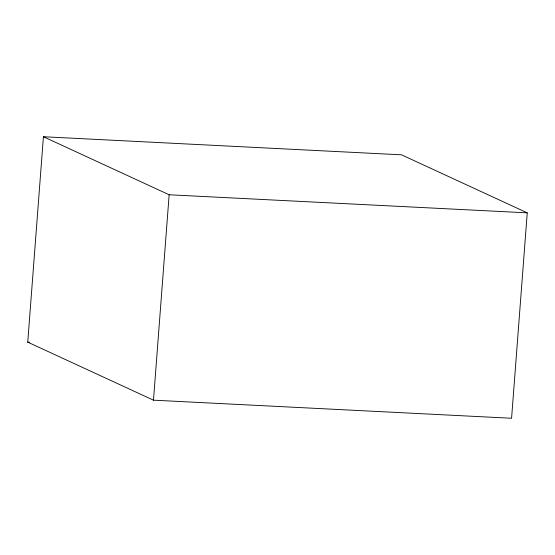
<?xml version="1.0" encoding="UTF-8"?>
<svg xmlns="http://www.w3.org/2000/svg" width="555" height="555" viewBox="0 0 555 555"><rect width="100%" height="100%" fill="white"/><g stroke="black" fill="none" stroke-linecap="round" stroke-linejoin="round"><path stroke-width="0.83" d="M27.75 342.151L43.422 136.738L401.515 154.824L527.25 212.849L511.578 418.262L153.485 400.176L27.75 342.151L29.477 342.234M153.485 400.176L169.15 194.77L43.422 136.738M169.15 194.77L527.25 212.849"/></g></svg>
